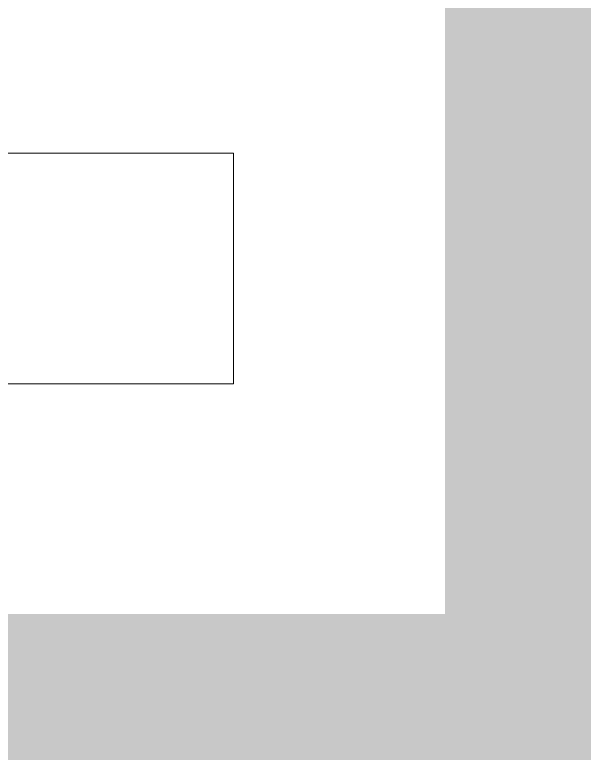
# Model space of a CAD drawing. Header units: millimetres. Extents: x -5691 to 68617, y -23008 to 84113.
# Drawn here: x 40334.1 to 40462.4, y 20009.1 to 20175 of the extents above; entities that cross this region are included whole.
import ezdxf

# ---------------------------------------------------------------- set-up
doc = ezdxf.new("R2010")
doc.units = ezdxf.units.MM
doc.header["$LTSCALE"] = 700
doc.header["$MEASUREMENT"] = 0
for name, color, linetype in [('architactur xref$0$A-MARL', 8, 'Continuous'), ('architactur xref$0$EL-LPDB', 8, 'Continuous'), ('rcp$0$X-REF', 8, 'Continuous'), ('X-REF', 8, 'Continuous')]:
    doc.layers.add(name, color=color, linetype=linetype)
doc.layers.add('architactur xref$0$S.D condiut', color=8, linetype='Continuous', lineweight=9)

# ---------------------------------------------------------------- blocks, each defined once
blk = doc.blocks.new('architactur xref$0$DATA SWITCH')
at = {"layer": 'architactur xref$0$S.D condiut', "ltscale": 8}
for p, q in [((2876389.7, 216105.7), (2870878, 216105.7)), ((2876389.7, 216105.7), (2876389.7, 215568)), ((2876389.7, 215568), (2870878, 215568))]:
    blk.add_line(p, q, dxfattribs=at)
blk = doc.blocks.new('architactur xref')
at = {"layer": 'architactur xref$0$EL-LPDB', "const_width": 1.28}
blk.add_lwpolyline([(1566.769, 814), (1566.769, 788.4), (1592.369, 788.4), (1592.369, 814), (1566.769, 814)], dxfattribs=at)
at = {"layer": 'architactur xref$0$A-MARL', "linetype": 'Continuous', "xscale": 0.003760128009162146, "yscale": 0.003760128009162146, "zscale": 0.003760128009162146}
blk.add_blockref('architactur xref$0$DATA SWITCH', (-9225.7183, -19.5038), dxfattribs=at)
blk = doc.blocks.new('rcp')
at = {"layer": 'rcp$0$X-REF', "xscale": 25.39999999999418, "yscale": 25.39999999999418, "zscale": 25.39999999999418}
blk.add_blockref('architactur xref', (0, 0), dxfattribs=at)

msp = doc.modelspace()

# ---------------------------------------------------------------- block references
at = {"layer": 'X-REF', "ltscale": 8}
msp.add_blockref('rcp', (0, 0), dxfattribs=at)

# ---------------------------------------------------------------- next in the draw order: block references
at = {"layer": 'X-REF', "xscale": 25.39999999999418, "yscale": 25.39999999999418, "zscale": 25.39999999999418}
msp.add_blockref('architactur xref', (0, 0), dxfattribs=at)

doc.saveas('drawing.dxf')
